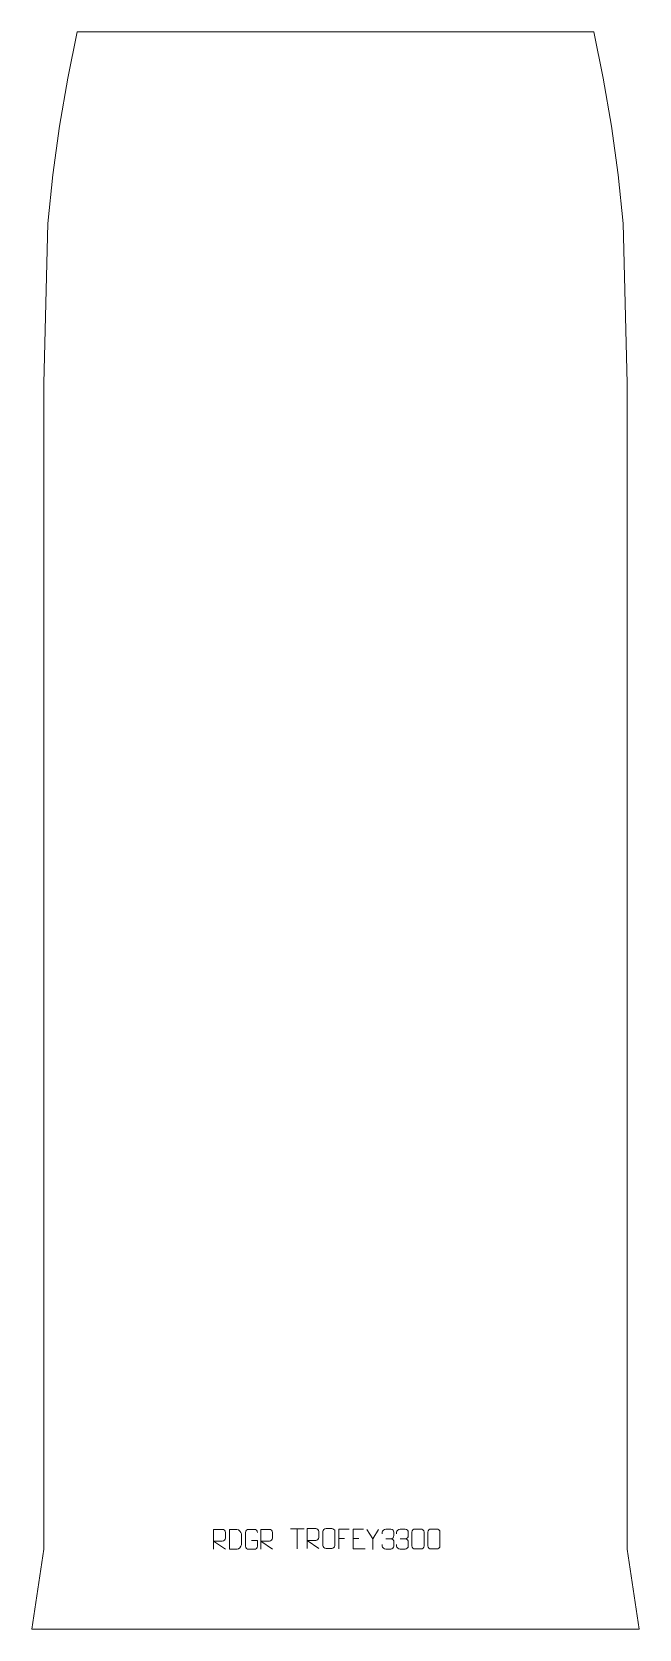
# Model space of a CAD drawing. Header units: millimetres. Extents: x -380 to 380, y -1291 to 709.
import ezdxf

# ---------------------------------------------------------------- set-up
doc = ezdxf.new("R2010")
doc.units = ezdxf.units.MM
doc.header["$MEASUREMENT"] = 0
doc.layers.add('layer 1', color=7, linetype='Continuous')

msp = doc.modelspace()

# ---------------------------------------------------------------- linework, layer by layer
at = {"layer": 'layer 1', "color": 242, "lineweight": 9}
msp.add_open_spline([(379.9996, -1290.8248), (379.9996, -1290.8248), (-379.9996, -1290.8248), (-379.9996, -1290.8248), (-379.9996, -1290.8248), (-379.9996, -1290.8248), (-364.9996, -1190.8241), (-364.9996, -1190.8241), (-364.9996, -1190.8241), (-364.9996, -1190.8241), (-364.9996, 269.1747), (-364.9996, 269.1747), (-364.9996, 269.1747), (-364.9996, 269.1747), (-360.0001, 469.174), (-360.0001, 469.174), (-360.0001, 469.174), (-360.0001, 469.174), (-353.8797, 530.2123), (-353.8797, 530.2123), (-353.8797, 530.2123), (-353.8797, 530.2123), (-345.6388, 591.0003), (-345.6388, 591.0003), (-345.6388, 591.0003), (-345.6388, 591.0003), (-335.2859, 651.4641), (-335.2859, 651.4641), (-335.2859, 651.4641), (-335.2859, 651.4641), (-323.3223, 709.1741), (-323.3223, 709.1741), (-323.3223, 709.1741), (-323.3223, 709.1741), (323.3223, 709.1741), (323.3223, 709.1741), (323.3223, 709.1741), (323.3223, 709.1741), (335.285, 651.4641), (335.285, 651.4641), (335.285, 651.4641), (335.285, 651.4641), (345.6379, 591.0003), (345.6379, 591.0003), (345.6379, 591.0003), (345.6379, 591.0003), (353.8798, 530.2123), (353.8798, 530.2123), (353.8798, 530.2123), (353.8798, 530.2123), (359.9992, 469.174), (359.9992, 469.174), (359.9992, 469.174), (359.9992, 469.174), (364.9999, 269.1747), (364.9999, 269.1747), (364.9999, 269.1747), (364.9999, 269.1747), (364.9999, -1190.8241), (364.9999, -1190.8241), (364.9999, -1190.8241), (364.9999, -1190.8241), (379.9996, -1290.8248), (379.9996, -1290.8248)], degree=3, knots=[0, 0, 0, 0, 0.058823529, 0.058823529, 0.058823529, 0.058823529, 0.117647059, 0.117647059, 0.117647059, 0.117647059, 0.176470588, 0.176470588, 0.176470588, 0.176470588, 0.235294118, 0.235294118, 0.235294118, 0.235294118, 0.294117647, 0.294117647, 0.294117647, 0.294117647, 0.352941176, 0.352941176, 0.352941176, 0.352941176, 0.411764706, 0.411764706, 0.411764706, 0.411764706, 0.470588235, 0.470588235, 0.470588235, 0.470588235, 0.529411765, 0.529411765, 0.529411765, 0.529411765, 0.588235294, 0.588235294, 0.588235294, 0.588235294, 0.647058824, 0.647058824, 0.647058824, 0.647058824, 0.705882353, 0.705882353, 0.705882353, 0.705882353, 0.764705882, 0.764705882, 0.764705882, 0.764705882, 0.823529412, 0.823529412, 0.823529412, 0.823529412, 0.882352941, 0.882352941, 0.882352941, 0.882352941, 1, 1, 1, 1], dxfattribs=at)
at = {"layer": 'layer 1', "color": 250, "lineweight": 9}
for points, knots in [([(-152.5635, -1190.9027), (-152.5635, -1190.9027), (-152.5635, -1165.9492), (-152.5635, -1165.9492), (-152.5635, -1165.9492), (-148.9687, -1165.9492), (-145.3732, -1165.9492), (-141.778, -1165.9492), (-141.778, -1165.9492), (-139.4527, -1165.9869), (-137.8954, -1167.4769), (-137.8995, -1169.8433), (-137.8995, -1169.8433), (-137.8999, -1171.8788), (-137.8999, -1174.9382), (-137.8995, -1176.9742), (-137.8995, -1176.9742), (-137.906, -1178.8497), (-139.7183, -1180.7915), (-141.7278, -1180.8106), (-141.7278, -1180.8106), (-141.7278, -1180.8106), (-152.5635, -1180.8106), (-152.5635, -1180.8106), (-152.5635, -1180.8106), (-152.5635, -1180.8106), (-137.9088, -1190.9027), (-137.9088, -1190.9027)], [0, 0, 0, 0, 0.125, 0.125, 0.125, 0.125, 0.25, 0.25, 0.25, 0.25, 0.375, 0.375, 0.375, 0.375, 0.5, 0.5, 0.5, 0.5, 0.625, 0.625, 0.625, 0.625, 0.75, 0.75, 0.75, 0.75, 1, 1, 1, 1]), ([(-132.6237, -1190.8746), (-130.2919, -1190.8742), (-125.3417, -1190.8982), (-123.0102, -1190.8985), (-123.0102, -1190.8985), (-121.0852, -1191.0039), (-117.7666, -1187.4623), (-117.7778, -1185.445), (-117.7778, -1185.445), (-117.7782, -1179.6749), (-117.7782, -1177.5052), (-117.7778, -1171.7359), (-117.7778, -1171.7359), (-117.7821, -1169.5978), (-121.1566, -1165.9377), (-123.309, -1165.9512), (-123.309, -1165.9512), (-125.6347, -1165.9512), (-130.359, -1165.9512), (-132.6851, -1165.9512), (-132.6851, -1165.9512), (-132.6847, -1171.6981), (-132.6234, -1185.1273), (-132.6237, -1190.8746)], [0, 0, 0, 0, 0.142857143, 0.142857143, 0.142857143, 0.142857143, 0.285714286, 0.285714286, 0.285714286, 0.285714286, 0.428571429, 0.428571429, 0.428571429, 0.428571429, 0.571428571, 0.571428571, 0.571428571, 0.571428571, 0.714285714, 0.714285714, 0.714285714, 0.714285714, 1, 1, 1, 1]), ([(-104.9765, -1179.917), (-104.9765, -1179.917), (-97.8084, -1179.917), (-97.8084, -1179.917), (-97.8084, -1179.917), (-97.8084, -1179.917), (-97.8084, -1187.0851), (-97.8084, -1187.0851), (-97.8084, -1187.0851), (-97.9481, -1189.4085), (-99.6253, -1190.8881), (-101.7731, -1190.8989), (-101.7731, -1190.8989), (-104.1049, -1190.8985), (-106.4369, -1190.8985), (-108.7684, -1190.8989), (-108.7684, -1190.8989), (-110.6933, -1191.0043), (-112.6655, -1189.1198), (-112.6543, -1187.1025), (-112.6543, -1187.1025), (-112.6539, -1181.3324), (-112.6539, -1175.5627), (-112.6543, -1169.7934), (-112.6543, -1169.7934), (-112.6501, -1167.6553), (-110.9033, -1165.9361), (-108.751, -1165.9495), (-108.751, -1165.9495), (-106.4253, -1165.9495), (-104.0992, -1165.9495), (-101.7731, -1165.9495), (-101.7731, -1165.9495), (-99.8264, -1165.9141), (-97.835, -1167.4056), (-97.8084, -1169.8433)], [0, 0, 0, 0, 0.1, 0.1, 0.1, 0.1, 0.2, 0.2, 0.2, 0.2, 0.3, 0.3, 0.3, 0.3, 0.4, 0.4, 0.4, 0.4, 0.5, 0.5, 0.5, 0.5, 0.6, 0.6, 0.6, 0.6, 0.7, 0.7, 0.7, 0.7, 0.8, 0.8, 0.8, 0.8, 1, 1, 1, 1]), ([(-93.5635, -1190.9027), (-93.5635, -1190.9027), (-93.5635, -1165.9492), (-93.5635, -1165.9492), (-93.5635, -1165.9492), (-89.9687, -1165.9492), (-86.3732, -1165.9492), (-82.778, -1165.9492), (-82.778, -1165.9492), (-80.4527, -1165.9869), (-78.8954, -1167.4769), (-78.8995, -1169.8433), (-78.8995, -1169.8433), (-78.8999, -1171.8788), (-78.8999, -1174.9382), (-78.8995, -1176.9742), (-78.8995, -1176.9742), (-78.906, -1178.8497), (-80.7183, -1180.7915), (-82.7278, -1180.8106), (-82.7278, -1180.8106), (-82.7278, -1180.8106), (-93.5635, -1180.8106), (-93.5635, -1180.8106), (-93.5635, -1180.8106), (-93.5635, -1180.8106), (-78.9088, -1190.9027), (-78.9088, -1190.9027)], [0, 0, 0, 0, 0.125, 0.125, 0.125, 0.125, 0.25, 0.25, 0.25, 0.25, 0.375, 0.375, 0.375, 0.375, 0.5, 0.5, 0.5, 0.5, 0.625, 0.625, 0.625, 0.625, 0.75, 0.75, 0.75, 0.75, 1, 1, 1, 1]), ([(-35.5635, -1189.9027), (-35.5635, -1189.9027), (-35.5635, -1164.9492), (-35.5635, -1164.9492), (-35.5635, -1164.9492), (-31.9687, -1164.9492), (-28.3732, -1164.9492), (-24.778, -1164.9492), (-24.778, -1164.9492), (-22.4527, -1164.9869), (-20.8954, -1166.4769), (-20.8995, -1168.8433), (-20.8995, -1168.8433), (-20.8999, -1170.8788), (-20.8999, -1173.9382), (-20.8995, -1175.9742), (-20.8995, -1175.9742), (-20.906, -1177.8497), (-22.7183, -1179.7915), (-24.7278, -1179.8106), (-24.7278, -1179.8106), (-24.7278, -1179.8106), (-35.5635, -1179.8106), (-35.5635, -1179.8106), (-35.5635, -1179.8106), (-35.5635, -1179.8106), (-20.9088, -1189.9027), (-20.9088, -1189.9027)], [0, 0, 0, 0, 0.125, 0.125, 0.125, 0.125, 0.25, 0.25, 0.25, 0.25, 0.375, 0.375, 0.375, 0.375, 0.5, 0.5, 0.5, 0.5, 0.625, 0.625, 0.625, 0.625, 0.75, 0.75, 0.75, 0.75, 1, 1, 1, 1]), ([(-11.813, -1164.9236), (-9.4463, -1164.9236), (-7.0792, -1164.9236), (-4.7121, -1164.9236), (-4.7121, -1164.9236), (-2.7311, -1164.888), (-0.7046, -1166.3827), (-0.6775, -1168.8254), (-0.6775, -1168.8254), (-0.6779, -1174.5842), (-0.6779, -1180.3435), (-0.6775, -1186.1031), (-0.6775, -1186.1031), (-0.8197, -1188.4313), (-2.5265, -1189.9139), (-4.7121, -1189.9248), (-4.7121, -1189.9248), (-7.0851, -1189.9244), (-9.4581, -1189.9244), (-11.8307, -1189.9248), (-11.8307, -1189.9248), (-13.7896, -1190.0304), (-15.7965, -1188.142), (-15.7851, -1186.1205), (-15.7851, -1186.1205), (-15.7848, -1180.3384), (-15.7848, -1174.5568), (-15.7851, -1168.7755), (-15.7851, -1168.7755), (-15.7808, -1166.6329), (-14.0033, -1164.9101), (-11.813, -1164.9236)], [0, 0, 0, 0, 0.111111111, 0.111111111, 0.111111111, 0.111111111, 0.222222222, 0.222222222, 0.222222222, 0.222222222, 0.333333333, 0.333333333, 0.333333333, 0.333333333, 0.444444444, 0.444444444, 0.444444444, 0.444444444, 0.555555556, 0.555555556, 0.555555556, 0.555555556, 0.666666667, 0.666666667, 0.666666667, 0.666666667, 0.777777778, 0.777777778, 0.777777778, 0.777777778, 1, 1, 1, 1]), ([(17.0586, -1165.5463), (17.0586, -1165.5463), (4.1846, -1165.5463), (4.1846, -1165.5463), (4.1846, -1165.5463), (4.1846, -1165.5463), (4.1846, -1190.4999), (4.1846, -1190.4999)], [0, 0, 0, 0, 0.333333333, 0.333333333, 0.333333333, 0.333333333, 1, 1, 1, 1]), ([(35.0585, -1165.5463), (35.0585, -1165.5463), (22.1846, -1165.5463), (22.1846, -1165.5463), (22.1846, -1165.5463), (22.1846, -1165.5463), (22.1846, -1190.4999), (22.1846, -1190.4999), (22.1846, -1190.4999), (22.1846, -1190.4999), (37.0504, -1190.4999), (37.0504, -1190.4999)], [0, 0, 0, 0, 0.25, 0.25, 0.25, 0.25, 0.5, 0.5, 0.5, 0.5, 1, 1, 1, 1]), ([(53.9399, -1166.1244), (53.9399, -1166.1244), (46.6175, -1178.0231), (46.6175, -1178.0231), (46.6175, -1178.0231), (46.6175, -1178.0231), (46.6182, -1191.078), (46.6182, -1191.078)], [0, 0, 0, 0, 0.333333333, 0.333333333, 0.333333333, 0.333333333, 1, 1, 1, 1]), ([(58.381, -1171.5054), (58.381, -1171.5054), (58.381, -1169.6482), (58.381, -1169.6482), (58.381, -1169.6482), (58.3667, -1167.9063), (61.0312, -1165.7882), (63.0903, -1165.8109), (63.0903, -1165.8109), (65.1544, -1165.8109), (67.2184, -1165.8109), (69.2821, -1165.8109), (69.2821, -1165.8109), (71.4766, -1165.8021), (73.0749, -1167.6489), (73.1193, -1169.561), (73.1193, -1169.561), (73.1189, -1170.9961), (73.1189, -1172.4312), (73.1193, -1173.8667), (73.1193, -1173.8667), (73.0707, -1175.5202), (71.4681, -1177.7502), (69.2698, -1177.7402), (69.2698, -1177.7402), (71.4735, -1177.7514), (73.0815, -1179.5546), (73.1355, -1181.6141), (73.1355, -1181.6141), (73.1351, -1183.3988), (73.1351, -1185.1835), (73.1355, -1186.9686), (73.1355, -1186.9686), (73.1456, -1189.03), (71.0907, -1190.7931), (69.2698, -1190.785), (69.2698, -1190.785), (67.2045, -1190.7847), (65.1393, -1190.7847), (63.0737, -1190.785), (63.0737, -1190.785), (60.9051, -1190.7735), (58.3741, -1188.3733), (58.3555, -1186.9115), (58.3555, -1186.9115), (58.3555, -1186.9115), (58.3555, -1185.0029), (58.3555, -1185.0029)], [0, 0, 0, 0, 0.076923077, 0.076923077, 0.076923077, 0.076923077, 0.153846154, 0.153846154, 0.153846154, 0.153846154, 0.230769231, 0.230769231, 0.230769231, 0.230769231, 0.307692308, 0.307692308, 0.307692308, 0.307692308, 0.384615385, 0.384615385, 0.384615385, 0.384615385, 0.461538462, 0.461538462, 0.461538462, 0.461538462, 0.538461538, 0.538461538, 0.538461538, 0.538461538, 0.615384615, 0.615384615, 0.615384615, 0.615384615, 0.692307692, 0.692307692, 0.692307692, 0.692307692, 0.769230769, 0.769230769, 0.769230769, 0.769230769, 0.846153846, 0.846153846, 0.846153846, 0.846153846, 1, 1, 1, 1]), ([(76.381, -1171.5054), (76.381, -1171.5054), (76.381, -1169.6482), (76.381, -1169.6482), (76.381, -1169.6482), (76.3667, -1167.9063), (79.0312, -1165.7882), (81.0903, -1165.8109), (81.0903, -1165.8109), (83.1544, -1165.8109), (85.2184, -1165.8109), (87.2821, -1165.8109), (87.2821, -1165.8109), (89.4766, -1165.8021), (91.0749, -1167.6489), (91.1193, -1169.561), (91.1193, -1169.561), (91.1189, -1170.9961), (91.1189, -1172.4312), (91.1193, -1173.8667), (91.1193, -1173.8667), (91.0707, -1175.5202), (89.4681, -1177.7502), (87.2698, -1177.7402), (87.2698, -1177.7402), (89.4735, -1177.7514), (91.0815, -1179.5546), (91.1355, -1181.6141), (91.1355, -1181.6141), (91.1351, -1183.3988), (91.1351, -1185.1835), (91.1355, -1186.9686), (91.1355, -1186.9686), (91.1456, -1189.03), (89.0907, -1190.7931), (87.2698, -1190.785), (87.2698, -1190.785), (85.2045, -1190.7847), (83.1393, -1190.7847), (81.0737, -1190.785), (81.0737, -1190.785), (78.9051, -1190.7735), (76.3741, -1188.3733), (76.3555, -1186.9115), (76.3555, -1186.9115), (76.3555, -1186.9115), (76.3555, -1185.0029), (76.3555, -1185.0029)], [0, 0, 0, 0, 0.076923077, 0.076923077, 0.076923077, 0.076923077, 0.153846154, 0.153846154, 0.153846154, 0.153846154, 0.230769231, 0.230769231, 0.230769231, 0.230769231, 0.307692308, 0.307692308, 0.307692308, 0.307692308, 0.384615385, 0.384615385, 0.384615385, 0.384615385, 0.461538462, 0.461538462, 0.461538462, 0.461538462, 0.538461538, 0.538461538, 0.538461538, 0.538461538, 0.615384615, 0.615384615, 0.615384615, 0.615384615, 0.692307692, 0.692307692, 0.692307692, 0.692307692, 0.769230769, 0.769230769, 0.769230769, 0.769230769, 0.846153846, 0.846153846, 0.846153846, 0.846153846, 1, 1, 1, 1]), ([(99.6652, -1165.5515), (102.0313, -1165.5515), (104.3978, -1165.5515), (106.7643, -1165.5515), (106.7643, -1165.5515), (108.7448, -1165.5159), (110.7708, -1167.0102), (110.7979, -1169.4523), (110.7979, -1169.4523), (110.7975, -1175.2097), (110.7975, -1180.9675), (110.7979, -1186.7257), (110.7979, -1186.7257), (110.6558, -1189.0533), (108.9494, -1190.5356), (106.7643, -1190.5464), (106.7643, -1190.5464), (104.3919, -1190.546), (102.0195, -1190.546), (99.6475, -1190.5464), (99.6475, -1190.5464), (97.689, -1190.652), (95.6826, -1188.7641), (95.694, -1186.7431), (95.694, -1186.7431), (95.6944, -1180.9625), (95.6944, -1175.1822), (95.694, -1169.4024), (95.694, -1169.4024), (95.6983, -1167.2604), (97.4754, -1165.5379), (99.6652, -1165.5515)], [0, 0, 0, 0, 0.111111111, 0.111111111, 0.111111111, 0.111111111, 0.222222222, 0.222222222, 0.222222222, 0.222222222, 0.333333333, 0.333333333, 0.333333333, 0.333333333, 0.444444444, 0.444444444, 0.444444444, 0.444444444, 0.555555556, 0.555555556, 0.555555556, 0.555555556, 0.666666667, 0.666666667, 0.666666667, 0.666666667, 0.777777778, 0.777777778, 0.777777778, 0.777777778, 1, 1, 1, 1]), ([(119.6652, -1165.5515), (122.0313, -1165.5515), (124.3978, -1165.5515), (126.7643, -1165.5515), (126.7643, -1165.5515), (128.7448, -1165.5159), (130.7708, -1167.0102), (130.7979, -1169.4523), (130.7979, -1169.4523), (130.7975, -1175.2097), (130.7975, -1180.9675), (130.7979, -1186.7257), (130.7979, -1186.7257), (130.6558, -1189.0533), (128.9494, -1190.5356), (126.7643, -1190.5464), (126.7643, -1190.5464), (124.3919, -1190.546), (122.0195, -1190.546), (119.6475, -1190.5464), (119.6475, -1190.5464), (117.689, -1190.652), (115.6826, -1188.7641), (115.694, -1186.7431), (115.694, -1186.7431), (115.6944, -1180.9625), (115.6944, -1175.1822), (115.694, -1169.4024), (115.694, -1169.4024), (115.6983, -1167.2604), (117.4754, -1165.5379), (119.6652, -1165.5515)], [0, 0, 0, 0, 0.111111111, 0.111111111, 0.111111111, 0.111111111, 0.222222222, 0.222222222, 0.222222222, 0.222222222, 0.333333333, 0.333333333, 0.333333333, 0.333333333, 0.444444444, 0.444444444, 0.444444444, 0.444444444, 0.555555556, 0.555555556, 0.555555556, 0.555555556, 0.666666667, 0.666666667, 0.666666667, 0.666666667, 0.777777778, 0.777777778, 0.777777778, 0.777777778, 1, 1, 1, 1])]:
    msp.add_open_spline(points, degree=3, knots=knots, dxfattribs=at)
for points in [[(-56.3931, -1165.5209), (-56.3931, -1165.5209), (-39.4059, -1165.5209), (-39.4059, -1165.5209)], [(-47.8993, -1190.4509), (-47.8993, -1190.4509), (-47.8993, -1165.4974), (-47.8993, -1165.4974)], [(4.1846, -1177.426), (4.1846, -1177.426), (11.3527, -1177.426), (11.3527, -1177.426)], [(22.1846, -1177.426), (22.1846, -1177.426), (29.3527, -1177.426), (29.3527, -1177.426)], [(46.6175, -1178.0231), (46.6175, -1178.0231), (39.2966, -1166.1244), (39.2966, -1166.1244)], [(63.0907, -1177.7506), (63.0907, -1177.7506), (69.2871, -1177.7506), (69.2871, -1177.7506)], [(81.0907, -1177.7506), (81.0907, -1177.7506), (87.2871, -1177.7506), (87.2871, -1177.7506)]]:
    msp.add_open_spline(points, degree=3, dxfattribs=at)

doc.saveas('drawing.dxf')
